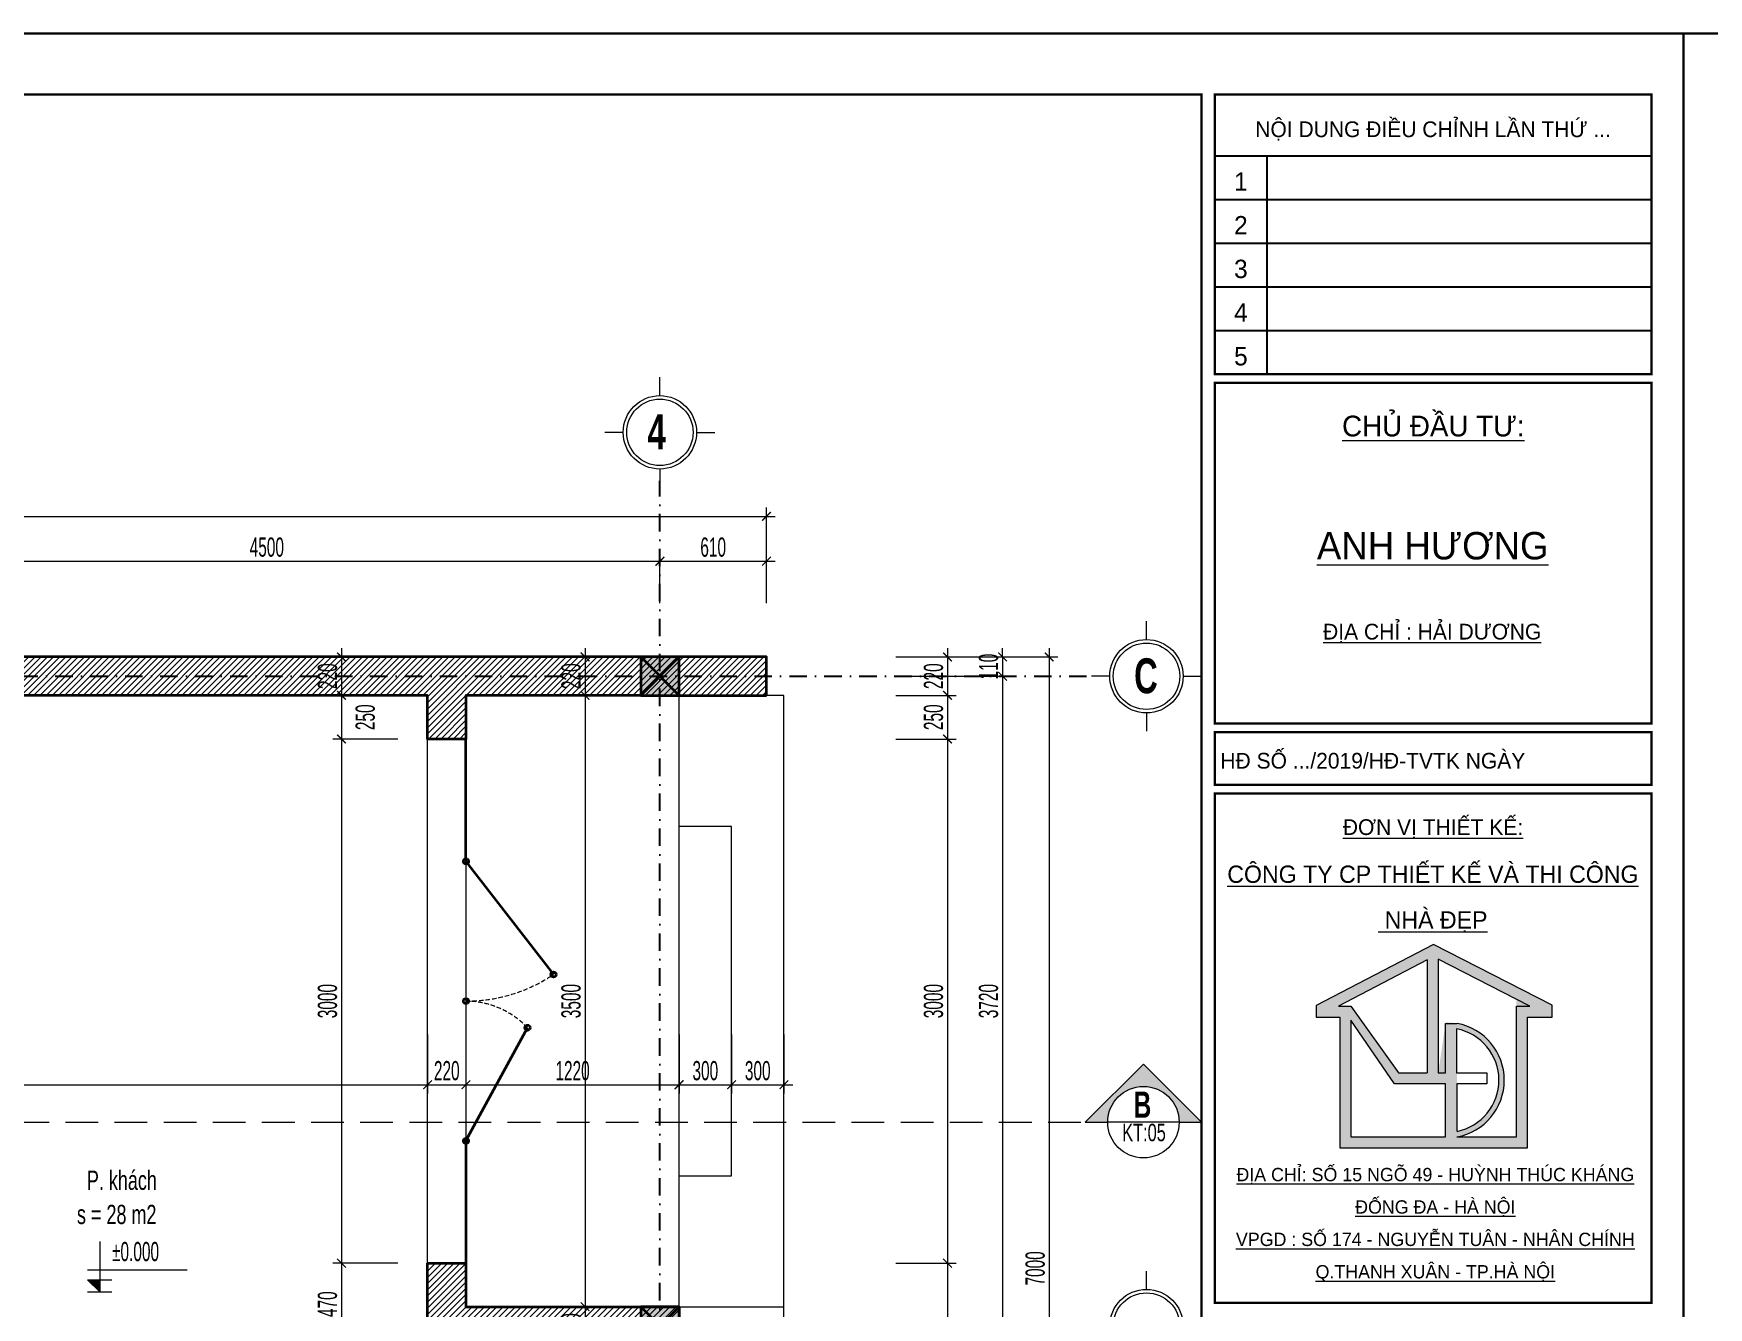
# Model space of a CAD drawing. Header units: inches. Extents: x 274208 to 641690, y -81912 to 129129.
# Drawn here: x 501676 to 511264, y 96774 to 104067 of the extents above; entities that cross this region are included whole.
import ezdxf
from ezdxf.enums import TextEntityAlignment as Align

# ---------------------------------------------------------------- set-up
doc = ezdxf.new("R2010")
doc.units = ezdxf.units.IN
doc.header["$MEASUREMENT"] = 0
doc.header["$PDMODE"] = 3
doc.linetypes.add('$1$HIDDEN', pattern=[0.375, 0.25, -0.125])
doc.linetypes.add('DASHDOT', pattern=[1, 0.5, -0.25, 0, -0.25])
for name, color, linetype, lineweight in [('01.Cut', 255, 'Continuous', 35), ('02.Thay', 145, 'Continuous', 20), ('03.Manh', 251, 'Continuous', 13), ('05.Text', 253, 'Continuous', 18), ('06.betong', 2, 'Continuous', 35), ('08.Dim', 156, 'Continuous', 15), ('09.Hatch', 250, 'Continuous', 5), ('11.Khung bo', 32, 'Continuous', 50), ('12.Khung', 36, 'Continuous', 25), ('DIM', 252, 'Continuous', 20), ('NN_KI HIEU', 22, 'Continuous', 18)]:
    doc.layers.add(name, color=color, linetype=linetype, lineweight=lineweight)
doc.layers.add('text', color=7, linetype='Continuous')
doc.layers.add('TRUC', color=250, linetype='DASHDOT')
doc.layers.add('Tpl_Bound', color=1, linetype='Continuous', plot=False)
doc.styles.add('AVANT', font='')
doc.styles.add('AVANTH', font='')
doc.styles.add('AVANTHB', font='')
doc.styles.add('TT5_Text Dim', font='hoatbif.shx', dxfattribs={"width": 0.6})
doc.styles.add('VnAvantH', font='')
doc.styles.get('AVANT').set_extended_font_data('.VnAvant')
doc.styles.get('AVANTH').set_extended_font_data('.VnAvantH')
doc.styles.get('AVANTHB').set_extended_font_data('.VnAvantH', bold=True)
doc.styles.get('VnAvantH').set_extended_font_data('.VnAvantH')
doc.dimstyles.new('TT5_Dim 1-50', dxfattribs={"dimscale": 50, "dimtxt": 2.2, "dimasz": 1, "dimexe": 1, "dimexo": 0.5, "dimgap": 0.5, "dimtad": 1, "dimdec": 0, "dimzin": 0, "dimdsep": 46, "dimtxsty": 'TT5_Text Dim', "dimblk": 'ARCHTICK', "dimcen": 0, "dimdle": 1, "dimclrd": 256, "dimclre": 256, "dimclrt": 1, "dimadec": 0, "dimazin": 0, "dimtfac": 0.015, "dimtdec": 0, "dimtix": 1, "dimtmove": 2, "dimatfit": 3, "dimldrblk": 'DOT', "dimfxl": 1, "dimtolj": 1, "dimtzin": 0, "dimlwd": -1, "dimlwe": -1, "dimarcsym": 1})

# ---------------------------------------------------------------- blocks, each defined once
blk = doc.blocks.new('\xad3yjrtuktyl')
at = {"layer": '06.betong'}
blk.add_hatch(color=0, dxfattribs=at).paths.add_polyline_path([(-110, -110), (110, -110), (110, 110), (-110, 110)])
at = {"layer": '06.betong', "color": 0}
for p, q in [((-110, 110), (110, -110)), ((-110, -110), (110, 110))]:
    blk.add_line(p, q, dxfattribs=at)
blk.add_lwpolyline([(-110, -110), (110, -110), (110, 110), (-110, 110)], close=True, dxfattribs=at)
blk = doc.blocks.new('100')
at = {"layer": '05.Text'}
h = blk.add_hatch(color=3, dxfattribs=at)
h.paths.add_polyline_path([(1897375, -927367), (1897375, -927501), (1897646, -927501), (1897646, -928998), (1898856, -928998), (1899794, -928998), (1899794, -927501), (1900078, -927501), (1900078, -927366), (1898717, -926668)])
h.paths.add_polyline_path([(1898772, -928138), (1898858, -927562, -0.921492), (1898987, -928872), (1899668, -928872), (1899668, -927297), (1898772, -926837)], flags=16)
h.paths.add_polyline_path([(1898646, -926846), (1898646, -928138), (1898318, -928138), (1897771, -927375), (1897631, -927375)], flags=16)
h.paths.add_polyline_path([(1898982, -927636, -0.822042), (1898987, -928808), (1898987, -928139), (1898982, -928139)], flags=16)
h.paths.add_polyline_path([(1897771, -927537), (1898273, -928265), (1898856, -928265), (1898856, -928872), (1897771, -928872)], flags=16)
for p, q in [((1898717, -926668), (1897375, -927367)), ((1900078, -927366), (1898717, -926668)), ((1898646, -926846), (1897631, -927375)), ((1898646, -926846), (1898646, -928138)), ((1899821, -927376), (1898772, -926837)), ((1898772, -926837), (1898772, -928138)), ((1897375, -927367), (1897375, -927501)), ((1897375, -927501), (1897646, -927501)), ((1897631, -927375), (1897771, -927375)), ((1897646, -927501), (1897646, -928998)), ((1897771, -927375), (1897771, -927375)), ((1897771, -927375), (1898318, -928138)), ((1899668, -928872), (1899668, -927376)), ((1899668, -927376), (1899821, -927376)), ((1899794, -928998), (1899794, -927501)), ((1899794, -927501), (1900078, -927501)), ((1900078, -927501), (1900078, -927366)), ((1897771, -927537), (1897771, -928872)), ((1898273, -928265), (1897771, -927537)), ((1898856, -928138), (1898856, -927573)), ((1898856, -928138), (1898856, -927573)), ((1898856, -927573), (1898987, -927573)), ((1898982, -927636), (1898982, -928139)), ((1898856, -928265), (1898273, -928265)), ((1898318, -928138), (1898646, -928138)), ((1898772, -928138), (1898856, -928138)), ((1898856, -928872), (1898856, -928265)), ((1898982, -928139), (1899330, -928139)), ((1899330, -928265), (1898987, -928265)), ((1898987, -928265), (1898987, -928808)), ((1899330, -928139), (1899330, -928265)), ((1897771, -928872), (1898856, -928872)), ((1898987, -928872), (1899668, -928872)), ((1897646, -928998), (1898856, -928998)), ((1898856, -928998), (1899794, -928998))]:
    blk.add_line(p, q, dxfattribs=at)
for radius, start, end in [(598, 281.4298, 79.1164), (660, 280.3316, 79.6684)]:
    blk.add_arc((1898869, -928223), radius, start, end, dxfattribs=at)
at = {"layer": '11.Khung bo', "const_width": 26.7}
for points in [[(1860913, -945240), (1860913, -916940), (1896063, -916940), (1896063, -945240)], [(1896213, -920140), (1896213, -916940), (1901213, -916940), (1901213, -920140)], [(1896213, -924140), (1901213, -924140), (1901213, -920240), (1896213, -920240)], [(1896213, -924840), (1901213, -924840), (1901213, -924240), (1896213, -924240)], [(1896213, -930771), (1901213, -930771), (1901213, -924940), (1896213, -924940)]]:
    blk.add_lwpolyline(points, close=True, dxfattribs=at)
at = {"layer": '12.Khung'}
for p, q in [((1896213, -917640), (1901213, -917640)), ((1896813, -920140), (1896813, -917640)), ((1896213, -918140), (1901213, -918140)), ((1896213, -918640), (1901213, -918640)), ((1896213, -919140), (1901213, -919140)), ((1896213, -919640), (1901213, -919640))]:
    blk.add_line(p, q, dxfattribs=at)
at = {"layer": '12.Khung', "color": 1}
blk.add_lwpolyline([(1901579, -945940), (1901579, -916240), (1859580, -916240), (1859580, -945940)], close=True, dxfattribs=at)
at = {"layer": '05.Text', "style": 'VnAvantH'}
for s, p in [('Néi dung ®iÒu chØnh lÇn thø ...', (1898713, -917329)), ('H§ sè .../2019/H§-TVTK ngµy ', (1898057, -924540))]:
    blk.add_text(s, height=180, dxfattribs=at).set_placement(p, align=Align.MIDDLE)
at = {"layer": '05.Text'}
for s, height, style, p in [('1', 210, 'AVANT', (1896513, -918040)), ('2', 210, 'AVANT', (1896513, -918540)), ('3', 210, 'AVANT', (1896513, -919040)), ('4', 210, 'AVANT', (1896513, -919540)), ('5', 210, 'AVANT', (1896513, -920040)), ('%%uChñ ®Çu t\xad:', 237.6, 'VnAvantH', (1898716, -920853)), ('%%Uanh H¦¥NG', 313.63, 'VnAvantH', (1898709, -922261)), ('%%U®Þa chØ : H¶I D¦¥NG', 180, 'VnAvantH', (1898703, -923178)), ('%%U®¬n vÞ thiÕt kÕ:', 180, 'VnAvantH', (1898713, -925416)), ('%%Uc«ng ty cp thiÕt kÕ vµ thi c«ng', 198, 'VnAvantH', (1898711, -925964)), ('%%U nhµ ®Ñp', 198, 'VnAvantH', (1898711, -926487)), ('%%U®Þa chØ: sè 15 ngâ 49 - huúnh thóc kh¸ng', 152.46, 'VnAvantH', (1898739, -929380)), ('%%U®èng ®a - hµ néi', 152.46, 'VnAvantH', (1898739, -929751)), ('%%Uvpgd : sè 174 - nguyÔn tu©n - nh©n chÝnh', 152.46, 'VnAvantH', (1898739, -930122)), ('%%Uq.thanh xu©n - tp.hµ néi', 152.46, 'VnAvantH', (1898739, -930493))]:
    blk.add_text(s, height=height, dxfattribs=dict(at, style=style)).set_placement(p, align=Align.CENTER)
blk = doc.blocks.new('_ARCHTICK')
at = {"color": 0, "linetype": 'ByBlock', "const_width": 0.15}
blk.add_lwpolyline([(-0.5, -0.5), (0.5, 0.5)], dxfattribs=at)
blk = doc.blocks.new('*D412')
at = {"layer": '08.Dim', "transparency": 16777216}
for p, q in [((500761.8, 100805.9), (500761.8, 101095.9)), ((505261.8, 100805.9), (505261.8, 101095.9)), ((500711.8, 101045.9), (505311.8, 101045.9))]:
    blk.add_line(p, q, dxfattribs=at)
at = {"layer": 'Defpoints', "color": 0, "transparency": 16777216}
for p in [(505261.8, 101045.9), (500761.8, 100780.9), (505261.8, 100780.9)]:
    blk.add_point(p, dxfattribs=at)
at = {"layer": '08.Dim', "transparency": 16777216, "xscale": 50, "yscale": 50, "zscale": 50, "rotation": 180}
blk.add_blockref('_ARCHTICK', (500761.8, 101045.9), dxfattribs=at)
at = {"layer": '08.Dim', "transparency": 16777216, "xscale": 50, "yscale": 50, "zscale": 50}
blk.add_blockref('_ARCHTICK', (505261.8, 101045.9), dxfattribs=at)
at = {"layer": '08.Dim', "color": 1, "transparency": 16777216, "insert": (503011.8, 101125.9), "char_height": 110, "attachment_point": 5, "style": 'TT5_Text Dim'}
blk.add_mtext('\\A1;4500', dxfattribs=at)
blk = doc.blocks.new('_DOT')
at = {"color": 1, "linetype": 'ByBlock'}
blk.add_line((-0.5, 0), (-1, 0), dxfattribs=at)
at = {"color": 1, "linetype": 'ByBlock', "const_width": 0.5}
blk.add_lwpolyline([(-0.25, 0, 1), (0.25, 0, 1)], format="xyb", close=True, dxfattribs=at)
blk = doc.blocks.new('*D413')
at = {"layer": '08.Dim', "transparency": 16777216}
for p, q in [((505261.8, 100805.9), (505261.8, 101095.9)), ((505871.8, 100805.9), (505871.8, 101095.9)), ((505211.8, 101045.9), (505921.8, 101045.9))]:
    blk.add_line(p, q, dxfattribs=at)
at = {"layer": 'Defpoints', "color": 0, "transparency": 16777216}
for p in [(505871.8, 101045.9), (505261.8, 100780.9), (505871.8, 100780.9)]:
    blk.add_point(p, dxfattribs=at)
at = {"layer": '08.Dim', "transparency": 16777216, "xscale": 50, "yscale": 50, "zscale": 50, "rotation": 180}
blk.add_blockref('_ARCHTICK', (505261.8, 101045.9), dxfattribs=at)
at = {"layer": '08.Dim', "transparency": 16777216, "xscale": 50, "yscale": 50, "zscale": 50}
blk.add_blockref('_ARCHTICK', (505871.8, 101045.9), dxfattribs=at)
at = {"layer": '08.Dim', "color": 1, "transparency": 16777216, "insert": (505566.8, 101125.9), "char_height": 110, "attachment_point": 5, "style": 'TT5_Text Dim'}
blk.add_mtext('\\A1;610', dxfattribs=at)
blk = doc.blocks.new('*D414')
at = {"layer": '08.Dim', "transparency": 16777216}
for p, q in [((493871.8, 100805.9), (493871.8, 101352.6)), ((505871.8, 100805.9), (505871.8, 101352.6)), ((493821.8, 101302.6), (505921.8, 101302.6))]:
    blk.add_line(p, q, dxfattribs=at)
at = {"layer": 'Defpoints', "color": 0, "transparency": 16777216}
for p in [(505871.8, 101302.6), (493871.8, 100780.9), (505871.8, 100780.9)]:
    blk.add_point(p, dxfattribs=at)
at = {"layer": '08.Dim', "transparency": 16777216, "xscale": 50, "yscale": 50, "zscale": 50, "rotation": 180}
blk.add_blockref('_ARCHTICK', (493871.8, 101302.6), dxfattribs=at)
at = {"layer": '08.Dim', "transparency": 16777216, "xscale": 50, "yscale": 50, "zscale": 50}
blk.add_blockref('_ARCHTICK', (505871.8, 101302.6), dxfattribs=at)
at = {"layer": '08.Dim', "color": 1, "transparency": 16777216, "insert": (499871.8, 101382.6), "char_height": 110, "attachment_point": 5, "style": 'TT5_Text Dim'}
blk.add_mtext('\\A1;12000', dxfattribs=at)
blk = doc.blocks.new('*D424')
at = {"layer": '08.Dim', "transparency": 16777216}
for p, q in [((506613.1, 100497.6), (506958.1, 100497.6)), ((506908.1, 100547.6), (506908.1, 100227.6)), ((506613.1, 100277.6), (506958.1, 100277.6))]:
    blk.add_line(p, q, dxfattribs=at)
at = {"layer": 'Defpoints', "color": 0, "transparency": 16777216}
for p in [(506588.1, 100497.6), (506588.1, 100277.6), (506908.1, 100277.6)]:
    blk.add_point(p, dxfattribs=at)
at = {"layer": '08.Dim', "transparency": 16777216, "xscale": 50, "yscale": 50, "zscale": 50}
for p, rotation in [((506908.1, 100497.6), 90), ((506908.1, 100277.6), 270)]:
    blk.add_blockref('_ARCHTICK', p, dxfattribs=dict(at, rotation=rotation))
at = {"layer": '08.Dim', "color": 1, "transparency": 16777216, "insert": (506828.1, 100387.6), "char_height": 110, "attachment_point": 5, "rotation": 90, "style": 'TT5_Text Dim'}
blk.add_mtext('\\A1;220', dxfattribs=at)
blk = doc.blocks.new('*D425')
at = {"layer": '08.Dim', "transparency": 16777216}
for p, q in [((506908.1, 100327.6), (506908.1, 99977.6)), ((506613.1, 100277.6), (506958.1, 100277.6)), ((506613.1, 100027.6), (506958.1, 100027.6))]:
    blk.add_line(p, q, dxfattribs=at)
at = {"layer": 'Defpoints', "color": 0, "transparency": 16777216}
for p in [(506588.1, 100277.6), (506588.1, 100027.6), (506908.1, 100027.6)]:
    blk.add_point(p, dxfattribs=at)
at = {"layer": '08.Dim', "transparency": 16777216, "xscale": 50, "yscale": 50, "zscale": 50}
for p, rotation in [((506908.1, 100277.6), 90), ((506908.1, 100027.6), 270)]:
    blk.add_blockref('_ARCHTICK', p, dxfattribs=dict(at, rotation=rotation))
at = {"layer": '08.Dim', "color": 1, "transparency": 16777216, "insert": (506828.1, 100152.6), "char_height": 110, "attachment_point": 5, "rotation": 90, "style": 'TT5_Text Dim'}
blk.add_mtext('\\A1;250', dxfattribs=at)
blk = doc.blocks.new('*D426')
at = {"layer": '08.Dim', "transparency": 16777216}
for p, q in [((506613.1, 100027.6), (506958.1, 100027.6)), ((506908.1, 100077.6), (506908.1, 96977.6)), ((506613.1, 97027.6), (506958.1, 97027.6))]:
    blk.add_line(p, q, dxfattribs=at)
at = {"layer": 'Defpoints', "color": 0, "transparency": 16777216}
for p in [(506588.1, 100027.6), (506588.1, 97027.6), (506908.1, 97027.6)]:
    blk.add_point(p, dxfattribs=at)
at = {"layer": '08.Dim', "transparency": 16777216, "xscale": 50, "yscale": 50, "zscale": 50}
for p, rotation in [((506908.1, 100027.6), 90), ((506908.1, 97027.6), 270)]:
    blk.add_blockref('_ARCHTICK', p, dxfattribs=dict(at, rotation=rotation))
at = {"layer": '08.Dim', "color": 1, "transparency": 16777216, "insert": (506828.1, 98527.6), "char_height": 110, "attachment_point": 5, "rotation": 90, "style": 'TT5_Text Dim'}
blk.add_mtext('\\A1;3000', dxfattribs=at)
blk = doc.blocks.new('*D427')
at = {"layer": '08.Dim', "transparency": 16777216}
for p, q in [((506908.1, 97077.6), (506908.1, 95997.6)), ((506613.1, 97027.6), (506958.1, 97027.6)), ((506613.1, 96047.6), (506958.1, 96047.6))]:
    blk.add_line(p, q, dxfattribs=at)
at = {"layer": 'Defpoints', "color": 0, "transparency": 16777216}
for p in [(506588.1, 97027.6), (506588.1, 96047.6), (506908.1, 96047.6)]:
    blk.add_point(p, dxfattribs=at)
at = {"layer": '08.Dim', "transparency": 16777216, "xscale": 50, "yscale": 50, "zscale": 50}
for p, rotation in [((506908.1, 97027.6), 90), ((506908.1, 96047.6), 270)]:
    blk.add_blockref('_ARCHTICK', p, dxfattribs=dict(at, rotation=rotation))
at = {"layer": '08.Dim', "color": 1, "transparency": 16777216, "insert": (506828.1, 96537.6), "char_height": 110, "attachment_point": 5, "rotation": 90, "style": 'TT5_Text Dim'}
blk.add_mtext('\\A1;980', dxfattribs=at)
blk = doc.blocks.new('*D431')
at = {"layer": '08.Dim', "transparency": 16777216}
for p, q in [((506613.1, 100497.6), (507273.3, 100497.6)), ((507223.3, 100497.6), (507223.3, 100547.6)), ((507223.3, 100497.6), (507223.3, 100387.6)), ((506613.1, 100387.6), (507273.3, 100387.6)), ((507223.3, 100387.6), (507223.3, 100337.6))]:
    blk.add_line(p, q, dxfattribs=at)
at = {"layer": 'Defpoints', "color": 0, "transparency": 16777216}
for p in [(506588.1, 100497.6), (506588.1, 100387.6), (507223.3, 100387.6)]:
    blk.add_point(p, dxfattribs=at)
at = {"layer": '08.Dim', "transparency": 16777216, "xscale": 50, "yscale": 50, "zscale": 50}
for p, rotation in [((507223.3, 100497.6), 270), ((507223.3, 100387.6), 90)]:
    blk.add_blockref('_ARCHTICK', p, dxfattribs=dict(at, rotation=rotation))
at = {"layer": '08.Dim', "color": 1, "transparency": 16777216, "insert": (507143.3, 100442.6), "char_height": 110, "attachment_point": 5, "rotation": 90, "style": 'TT5_Text Dim'}
blk.add_mtext('\\A1;110', dxfattribs=at)
blk = doc.blocks.new('*D432')
at = {"layer": '08.Dim', "transparency": 16777216}
for p, q in [((506613.1, 100387.6), (507273.3, 100387.6)), ((507223.3, 100437.6), (507223.3, 96617.6)), ((506613.1, 96667.6), (507273.3, 96667.6))]:
    blk.add_line(p, q, dxfattribs=at)
at = {"layer": 'Defpoints', "color": 0, "transparency": 16777216}
for p in [(506588.1, 100387.6), (506588.1, 96667.6), (507223.3, 96667.6)]:
    blk.add_point(p, dxfattribs=at)
at = {"layer": '08.Dim', "transparency": 16777216, "xscale": 50, "yscale": 50, "zscale": 50}
for p, rotation in [((507223.3, 100387.6), 90), ((507223.3, 96667.6), 270)]:
    blk.add_blockref('_ARCHTICK', p, dxfattribs=dict(at, rotation=rotation))
at = {"layer": '08.Dim', "color": 1, "transparency": 16777216, "insert": (507143.3, 98527.6), "char_height": 110, "attachment_point": 5, "rotation": 90, "style": 'TT5_Text Dim'}
blk.add_mtext('\\A1;3720', dxfattribs=at)
blk = doc.blocks.new('*D435')
at = {"layer": '08.Dim', "transparency": 16777216}
for p, q in [((506613.1, 100497.6), (507540.2, 100497.6)), ((507490.2, 100547.6), (507490.2, 93447.6)), ((506613.1, 93497.6), (507540.2, 93497.6))]:
    blk.add_line(p, q, dxfattribs=at)
at = {"layer": 'Defpoints', "color": 0, "transparency": 16777216}
for p in [(506588.1, 100497.6), (506588.1, 93497.6), (507490.2, 93497.6)]:
    blk.add_point(p, dxfattribs=at)
at = {"layer": '08.Dim', "transparency": 16777216, "xscale": 50, "yscale": 50, "zscale": 50}
for p, rotation in [((507490.2, 100497.6), 90), ((507490.2, 93497.6), 270)]:
    blk.add_blockref('_ARCHTICK', p, dxfattribs=dict(at, rotation=rotation))
at = {"layer": '08.Dim', "color": 1, "transparency": 16777216, "insert": (507410.2, 96997.6), "char_height": 110, "attachment_point": 5, "rotation": 90, "style": 'TT5_Text Dim'}
blk.add_mtext('\\A1;7000', dxfattribs=at)
blk = doc.blocks.new('DANHTRUC')
for p, q in [((980383, -947347), (980383, -947137)), ((979963, -947767), (979753, -947767)), ((980803, -947767), (981013, -947767)), ((980383, -948187), (980383, -948397))]:
    blk.add_line(p, q)
for radius in [420, 380]:
    blk.add_circle((980383, -947767), radius)
blk = doc.blocks.new('A$C4E7C6F34')
at = {"layer": 'DIM'}
blk.add_hatch(color=256, dxfattribs=at).paths.add_polyline_path([(-38, 0), (-38, 138), (-178, 138)])
for p, q in [((-38, 576), (-38, 0)), ((964, 248), (-178, 248)), ((-178, 138), (101, 138)), ((-178, 138), (-38, 0)), ((-178, 0), (101, 0))]:
    blk.add_line(p, q, dxfattribs=at)
at = {"layer": 'text', "style": 'TT5_Text Dim', "flags": 8}
blk.add_attdef('%%P0.000', text='', height=220, dxfattribs=at).set_placement((102, 461), align=Align.MIDDLE_LEFT)
blk = doc.blocks.new('*D498')
at = {"layer": '08.Dim', "transparency": 16777216}
for p, q in [((505035.8, 100497.6), (504783.6, 100497.6)), ((504833.6, 100547.6), (504833.6, 100227.6)), ((505035.8, 100277.6), (504783.6, 100277.6))]:
    blk.add_line(p, q, dxfattribs=at)
at = {"layer": 'Defpoints', "color": 0, "transparency": 16777216}
for p in [(505060.8, 100497.6), (504833.6, 100277.6), (505060.8, 100277.6)]:
    blk.add_point(p, dxfattribs=at)
at = {"layer": '08.Dim', "transparency": 16777216, "xscale": 50, "yscale": 50, "zscale": 50}
for p, rotation in [((504833.6, 100497.6), 90), ((504833.6, 100277.6), 270)]:
    blk.add_blockref('_ARCHTICK', p, dxfattribs=dict(at, rotation=rotation))
at = {"layer": '08.Dim', "color": 1, "transparency": 16777216, "insert": (504753.6, 100387.6), "char_height": 110, "attachment_point": 5, "rotation": 90, "style": 'TT5_Text Dim'}
blk.add_mtext('\\A1;220', dxfattribs=at)
blk = doc.blocks.new('*D499')
at = {"layer": '08.Dim', "transparency": 16777216}
for p, q in [((504833.6, 100327.6), (504833.6, 96727.6)), ((505035.8, 100277.6), (504783.6, 100277.6)), ((505035.8, 96777.6), (504783.6, 96777.6))]:
    blk.add_line(p, q, dxfattribs=at)
at = {"layer": 'Defpoints', "color": 0, "transparency": 16777216}
for p in [(505060.8, 100277.6), (504833.6, 96777.6), (505060.8, 96777.6)]:
    blk.add_point(p, dxfattribs=at)
at = {"layer": '08.Dim', "transparency": 16777216, "xscale": 50, "yscale": 50, "zscale": 50}
for p, rotation in [((504833.6, 100277.6), 90), ((504833.6, 96777.6), 270)]:
    blk.add_blockref('_ARCHTICK', p, dxfattribs=dict(at, rotation=rotation))
at = {"layer": '08.Dim', "color": 1, "transparency": 16777216, "insert": (504753.6, 98527.6), "char_height": 110, "attachment_point": 5, "rotation": 90, "style": 'TT5_Text Dim'}
blk.add_mtext('\\A1;3500', dxfattribs=at)
blk = doc.blocks.new('*D500')
at = {"layer": '08.Dim', "transparency": 16777216}
for p, q in [((505035.8, 96777.6), (504783.6, 96777.6)), ((504833.6, 96827.6), (504833.6, 96507.6)), ((505035.8, 96557.6), (504783.6, 96557.6))]:
    blk.add_line(p, q, dxfattribs=at)
at = {"layer": 'Defpoints', "color": 0, "transparency": 16777216}
for p in [(505060.8, 96777.6), (504833.6, 96557.6), (505060.8, 96557.6)]:
    blk.add_point(p, dxfattribs=at)
at = {"layer": '08.Dim', "transparency": 16777216, "xscale": 50, "yscale": 50, "zscale": 50}
for p, rotation in [((504833.6, 96777.6), 90), ((504833.6, 96557.6), 270)]:
    blk.add_blockref('_ARCHTICK', p, dxfattribs=dict(at, rotation=rotation))
at = {"layer": '08.Dim', "color": 1, "transparency": 16777216, "insert": (504753.6, 96667.6), "char_height": 110, "attachment_point": 5, "rotation": 90, "style": 'TT5_Text Dim'}
blk.add_mtext('\\A1;220', dxfattribs=at)
blk = doc.blocks.new('*D505')
at = {"layer": '08.Dim', "transparency": 16777216}
for p, q in [((503761.6, 100497.6), (503389.2, 100497.6)), ((503439.2, 100547.6), (503439.2, 100227.6)), ((503761.6, 100277.6), (503389.2, 100277.6))]:
    blk.add_line(p, q, dxfattribs=at)
at = {"layer": 'Defpoints', "color": 0, "transparency": 16777216}
for p in [(503786.6, 100497.6), (503439.2, 100277.6), (503786.6, 100277.6)]:
    blk.add_point(p, dxfattribs=at)
at = {"layer": '08.Dim', "transparency": 16777216, "xscale": 50, "yscale": 50, "zscale": 50}
for p, rotation in [((503439.2, 100497.6), 90), ((503439.2, 100277.6), 270)]:
    blk.add_blockref('_ARCHTICK', p, dxfattribs=dict(at, rotation=rotation))
at = {"layer": '08.Dim', "color": 1, "transparency": 16777216, "insert": (503359.2, 100387.6), "char_height": 110, "attachment_point": 5, "rotation": 90, "style": 'TT5_Text Dim'}
blk.add_mtext('\\A1;220', dxfattribs=at)
blk = doc.blocks.new('*D506')
at = {"layer": '08.Dim', "transparency": 16777216}
for p, q in [((503439.2, 100327.6), (503439.2, 99977.6)), ((503761.6, 100277.6), (503389.2, 100277.6)), ((503761.6, 100027.6), (503389.2, 100027.6))]:
    blk.add_line(p, q, dxfattribs=at)
at = {"layer": 'Defpoints', "color": 0, "transparency": 16777216}
for p in [(503786.6, 100277.6), (503439.2, 100027.6), (503786.6, 100027.6)]:
    blk.add_point(p, dxfattribs=at)
at = {"layer": '08.Dim', "transparency": 16777216, "xscale": 50, "yscale": 50, "zscale": 50}
for p, rotation in [((503439.2, 100277.6), 90), ((503439.2, 100027.6), 270)]:
    blk.add_blockref('_ARCHTICK', p, dxfattribs=dict(at, rotation=rotation))
at = {"layer": '08.Dim', "color": 1, "transparency": 16777216, "insert": (503575.4, 100152.6), "char_height": 110, "attachment_point": 5, "rotation": 90, "style": 'TT5_Text Dim'}
blk.add_mtext('\\A1;250', dxfattribs=at)
blk = doc.blocks.new('*D507')
at = {"layer": '08.Dim', "transparency": 16777216}
for p, q in [((503761.6, 100027.6), (503389.2, 100027.6)), ((503439.2, 100077.6), (503439.2, 96977.6)), ((503761.6, 97027.6), (503389.2, 97027.6))]:
    blk.add_line(p, q, dxfattribs=at)
at = {"layer": 'Defpoints', "color": 0, "transparency": 16777216}
for p in [(503786.6, 100027.6), (503439.2, 97027.6), (503786.6, 97027.6)]:
    blk.add_point(p, dxfattribs=at)
at = {"layer": '08.Dim', "transparency": 16777216, "xscale": 50, "yscale": 50, "zscale": 50}
for p, rotation in [((503439.2, 100027.6), 90), ((503439.2, 97027.6), 270)]:
    blk.add_blockref('_ARCHTICK', p, dxfattribs=dict(at, rotation=rotation))
at = {"layer": '08.Dim', "color": 1, "transparency": 16777216, "insert": (503359.2, 98527.6), "char_height": 110, "attachment_point": 5, "rotation": 90, "style": 'TT5_Text Dim'}
blk.add_mtext('\\A1;3000', dxfattribs=at)
blk = doc.blocks.new('*D508')
at = {"layer": '08.Dim', "transparency": 16777216}
for p, q in [((503439.2, 97077.6), (503439.2, 96507.6)), ((503761.6, 97027.6), (503389.2, 97027.6)), ((503761.6, 96557.6), (503389.2, 96557.6))]:
    blk.add_line(p, q, dxfattribs=at)
at = {"layer": 'Defpoints', "color": 0, "transparency": 16777216}
for p in [(503786.6, 97027.6), (503439.2, 96557.6), (503786.6, 96557.6)]:
    blk.add_point(p, dxfattribs=at)
at = {"layer": '08.Dim', "transparency": 16777216, "xscale": 50, "yscale": 50, "zscale": 50}
for p, rotation in [((503439.2, 97027.6), 90), ((503439.2, 96557.6), 270)]:
    blk.add_blockref('_ARCHTICK', p, dxfattribs=dict(at, rotation=rotation))
at = {"layer": '08.Dim', "color": 1, "transparency": 16777216, "insert": (503359.2, 96792.6), "char_height": 110, "attachment_point": 5, "rotation": 90, "style": 'TT5_Text Dim'}
blk.add_mtext('\\A1;470', dxfattribs=at)
blk = doc.blocks.new('*D519')
at = {"layer": '08.Dim', "transparency": 16777216}
for p, q in [((494091.8, 98335.8), (494091.8, 97998.8)), ((503931.8, 98335.8), (503931.8, 97998.8)), ((494041.8, 98048.8), (503981.8, 98048.8))]:
    blk.add_line(p, q, dxfattribs=at)
at = {"layer": 'Defpoints', "color": 0, "transparency": 16777216}
for p in [(494091.8, 98360.8), (503931.8, 98360.8), (503931.8, 98048.8)]:
    blk.add_point(p, dxfattribs=at)
at = {"layer": '08.Dim', "transparency": 16777216, "xscale": 50, "yscale": 50, "zscale": 50, "rotation": 180}
blk.add_blockref('_ARCHTICK', (494091.8, 98048.8), dxfattribs=at)
at = {"layer": '08.Dim', "transparency": 16777216, "xscale": 50, "yscale": 50, "zscale": 50}
blk.add_blockref('_ARCHTICK', (503931.8, 98048.8), dxfattribs=at)
at = {"layer": '08.Dim', "color": 1, "transparency": 16777216, "insert": (499011.8, 98128.8), "char_height": 110, "attachment_point": 5, "style": 'TT5_Text Dim'}
blk.add_mtext('\\A1;9840', dxfattribs=at)
blk = doc.blocks.new('*D520')
at = {"layer": '08.Dim', "transparency": 16777216}
for p, q in [((503931.8, 98335.8), (503931.8, 97998.8)), ((504151.8, 98335.8), (504151.8, 97998.8)), ((503881.8, 98048.8), (504201.8, 98048.8))]:
    blk.add_line(p, q, dxfattribs=at)
at = {"layer": 'Defpoints', "color": 0, "transparency": 16777216}
for p in [(503931.8, 98360.8), (504151.8, 98360.8), (504151.8, 98048.8)]:
    blk.add_point(p, dxfattribs=at)
at = {"layer": '08.Dim', "transparency": 16777216, "xscale": 50, "yscale": 50, "zscale": 50, "rotation": 180}
blk.add_blockref('_ARCHTICK', (503931.8, 98048.8), dxfattribs=at)
at = {"layer": '08.Dim', "transparency": 16777216, "xscale": 50, "yscale": 50, "zscale": 50}
blk.add_blockref('_ARCHTICK', (504151.8, 98048.8), dxfattribs=at)
at = {"layer": '08.Dim', "color": 1, "transparency": 16777216, "insert": (504041.8, 98128.8), "char_height": 110, "attachment_point": 5, "style": 'TT5_Text Dim'}
blk.add_mtext('\\A1;220', dxfattribs=at)
blk = doc.blocks.new('*D521')
at = {"layer": '08.Dim', "transparency": 16777216}
for p, q in [((504151.8, 98335.8), (504151.8, 97998.8)), ((505371.8, 98335.8), (505371.8, 97998.8)), ((504101.8, 98048.8), (505421.8, 98048.8))]:
    blk.add_line(p, q, dxfattribs=at)
at = {"layer": 'Defpoints', "color": 0, "transparency": 16777216}
for p in [(504151.8, 98360.8), (505371.8, 98360.8), (505371.8, 98048.8)]:
    blk.add_point(p, dxfattribs=at)
at = {"layer": '08.Dim', "transparency": 16777216, "xscale": 50, "yscale": 50, "zscale": 50, "rotation": 180}
blk.add_blockref('_ARCHTICK', (504151.8, 98048.8), dxfattribs=at)
at = {"layer": '08.Dim', "transparency": 16777216, "xscale": 50, "yscale": 50, "zscale": 50}
blk.add_blockref('_ARCHTICK', (505371.8, 98048.8), dxfattribs=at)
at = {"layer": '08.Dim', "color": 1, "transparency": 16777216, "insert": (504761.8, 98128.8), "char_height": 110, "attachment_point": 5, "style": 'TT5_Text Dim'}
blk.add_mtext('\\A1;1220', dxfattribs=at)
blk = doc.blocks.new('*D522')
at = {"layer": '08.Dim', "transparency": 16777216}
for p, q in [((505371.8, 98335.8), (505371.8, 97998.8)), ((505671.8, 98335.8), (505671.8, 97998.8)), ((505321.8, 98048.8), (505721.8, 98048.8))]:
    blk.add_line(p, q, dxfattribs=at)
at = {"layer": 'Defpoints', "color": 0, "transparency": 16777216}
for p in [(505371.8, 98360.8), (505671.8, 98360.8), (505671.8, 98048.8)]:
    blk.add_point(p, dxfattribs=at)
at = {"layer": '08.Dim', "transparency": 16777216, "xscale": 50, "yscale": 50, "zscale": 50, "rotation": 180}
blk.add_blockref('_ARCHTICK', (505371.8, 98048.8), dxfattribs=at)
at = {"layer": '08.Dim', "transparency": 16777216, "xscale": 50, "yscale": 50, "zscale": 50}
blk.add_blockref('_ARCHTICK', (505671.8, 98048.8), dxfattribs=at)
at = {"layer": '08.Dim', "color": 1, "transparency": 16777216, "insert": (505521.8, 98128.8), "char_height": 110, "attachment_point": 5, "style": 'TT5_Text Dim'}
blk.add_mtext('\\A1;300', dxfattribs=at)
blk = doc.blocks.new('*D523')
at = {"layer": '08.Dim', "transparency": 16777216}
for p, q in [((505671.8, 98335.8), (505671.8, 97998.8)), ((505971.8, 98335.8), (505971.8, 97998.8)), ((505621.8, 98048.8), (506021.8, 98048.8))]:
    blk.add_line(p, q, dxfattribs=at)
at = {"layer": 'Defpoints', "color": 0, "transparency": 16777216}
for p in [(505671.8, 98360.8), (505971.8, 98360.8), (505971.8, 98048.8)]:
    blk.add_point(p, dxfattribs=at)
at = {"layer": '08.Dim', "transparency": 16777216, "xscale": 50, "yscale": 50, "zscale": 50, "rotation": 180}
blk.add_blockref('_ARCHTICK', (505671.8, 98048.8), dxfattribs=at)
at = {"layer": '08.Dim', "transparency": 16777216, "xscale": 50, "yscale": 50, "zscale": 50}
blk.add_blockref('_ARCHTICK', (505971.8, 98048.8), dxfattribs=at)
at = {"layer": '08.Dim', "color": 1, "transparency": 16777216, "insert": (505821.8, 98128.8), "char_height": 110, "attachment_point": 5, "style": 'TT5_Text Dim'}
blk.add_mtext('\\A1;300', dxfattribs=at)

msp = doc.modelspace()

# ---------------------------------------------------------------- hatches: boundary and pattern name
at = {"layer": '09.Hatch'}
h = msp.add_hatch(dxfattribs=at)
h.set_pattern_fill('ANSI31', color=256, scale=200)
h.set_pattern_definition([(45, (493871.775, 93497.585), (-17.67767, 17.67767), [])])
h.paths.add_polyline_path([(493871.8, 100497.6), (493871.8, 99677.6), (494091.8, 99677.6), (494091.8, 100277.6), (497631.8, 100277.6), (503931.8, 100277.6), (503931.8, 100027.6), (504151.8, 100027.6), (504151.8, 100277.6), (505151.8, 100277.6), (505871.8, 100277.6), (505871.8, 100497.6), (497631.8, 100497.6)])
h.paths.add_polyline_path([(494091.8, 96667.6), (497741.8, 96667.6), (497741.8, 96447.6), (497851.8, 96447.6), (497851.8, 96777.6), (494091.8, 96777.6), (494091.8, 96887.6), (493871.8, 96887.6), (493871.8, 93497.6), (495691.8, 93497.6), (495691.8, 93717.6), (494091.8, 93717.6)])
h.paths.add_polyline_path([(497741.8, 93717.6), (496991.8, 93717.6), (496991.8, 93497.6), (498851.8, 93497.6), (498851.8, 93717.6), (497851.8, 93717.6), (497851.8, 95017.6), (499851.8, 95017.6), (499851.8, 95127.6), (497851.8, 95127.6), (497851.8, 95517.6), (497741.8, 95517.6)])
h.paths.add_polyline_path([(501411.8, 93497.6), (501411.8, 93717.6), (500871.8, 93717.6), (500871.8, 96557.6), (500761.8, 96557.6), (500761.8, 95127.6), (500651.8, 95127.6), (500651.8, 95017.6), (500761.8, 95017.6), (500761.8, 93717.6), (499451.8, 93717.6), (499451.8, 93497.6)])
h.paths.add_polyline_path([(505371.8, 93497.6), (506171.8, 93497.6), (506171.8, 93717.6), (505371.8, 93717.6), (505371.8, 94447.6), (505151.8, 94447.6), (505151.8, 93717.6), (504611.8, 93717.6), (504611.8, 93497.6)])
h.paths.add_polyline_path([(505151.8, 96557.6), (505151.8, 96047.6), (505371.8, 96047.6), (505371.8, 96777.6), (504151.8, 96777.6), (504151.8, 97027.6), (503931.8, 97027.6), (503931.8, 96557.6)])
msp.add_hatch(color=256, dxfattribs=at).paths.add_polyline_path([(508234.1, 97834.6), (508362.3, 97834.6), (508029.6, 98167.3), (507696.9, 97834.6), (507825, 97834.6, -0.414214), (508029.6, 98039.2, -0.414214)])

# ---------------------------------------------------------------- linework, layer by layer
at = {"layer": '01.Cut'}
msp.add_line((505151.8, 100277.6), (505871.8, 100277.6), dxfattribs=at)
at = {"layer": '01.Cut', "color": 3}
for p, q in [((504151.8, 99327.6), (504151.8, 100027.6)), ((504151.8, 99327.6), (504652.8, 98680)), ((504151.8, 97727.6), (504504.1, 98375.2)), ((504151.8, 97727.6), (504151.8, 97027.6))]:
    msp.add_line(p, q, dxfattribs=at)
at = {"layer": '01.Cut'}
for points in [[(505871.8, 100277.6), (505871.8, 100497.6), (497631.8, 100497.6)], [(505151.8, 100277.6), (505151.8, 100277.6), (504151.8, 100277.6), (504151.8, 100027.6), (503931.8, 100027.6), (503931.8, 100277.6), (497631.8, 100277.6)]]:
    msp.add_lwpolyline(points, dxfattribs=at)
msp.add_lwpolyline([(503931.8, 97027.6), (504151.8, 97027.6), (504151.8, 96777.6), (505371.8, 96777.6), (505371.8, 96047.6), (505151.8, 96047.6), (505151.8, 96557.6), (503931.8, 96557.6)], close=True, dxfattribs=at)
for centre in [(504151.8, 99327.6), (504652.8, 98680), (504151.8, 98527.6), (504504.1, 98375.2), (504151.8, 97727.6)]:
    msp.add_circle(centre, 15.1, dxfattribs=at)
at = {"layer": '02.Thay'}
for p, q in [((508029.6, 98167.3), (507696.9, 97834.6)), ((508029.6, 98167.3), (508362.3, 97834.6)), ((507696.9, 97834.6), (507825, 97834.6)), ((508234.1, 97834.6), (507825, 97834.6)), ((508234.1, 97834.6), (508362.3, 97834.6))]:
    msp.add_line(p, q, dxfattribs=at)
msp.add_circle((508029.6, 97834.6), 204.5, dxfattribs=at)
at = {"layer": '03.Manh'}
for points in [[(505371.8, 96777.6), (505371.8, 100277.6)], [(505371.8, 96777.6), (505971.8, 96777.6), (505971.8, 100277.6), (505871.8, 100277.6)], [(505371.8, 97527.6), (505671.8, 97527.6), (505671.8, 99527.6), (505371.8, 99527.6)], [(505971.8, 93717.6), (505971.8, 96777.6)]]:
    msp.add_lwpolyline(points, dxfattribs=at)
at = {"layer": '03.Manh', "ltscale": 200}
msp.add_lwpolyline([(503931.8, 100027.6), (504151.8, 100027.6), (504151.8, 97027.6), (503931.8, 97027.6)], close=True, dxfattribs=at)
at = {"layer": '03.Manh', "linetype": '$1$HIDDEN', "ltscale": 100}
for centre, radius, start, end in [((504151.8, 99427.6), 900, 270, 303.83058), ((504147.9, 98035.2), 492.4, 43.67008, 89.54717)]:
    msp.add_arc(centre, radius, start, end, dxfattribs=at)
at = {"layer": 'NN_KI HIEU', "linetype": '$1$HIDDEN', "ltscale": 750}
msp.add_lwpolyline([(491452.7, 97834.6), (507731.7, 97834.6)], dxfattribs=at)
at = {"layer": 'Tpl_Bound', "color": 1}
for points in [[(490120.8, 89216.7), (490120.8, 104066.6), (511120.6, 104066.6), (511120.6, 89216.7)], [(511120.6, 89216.7), (511120.6, 104066.6), (532120.4, 104066.6), (532120.4, 89216.7)]]:
    msp.add_lwpolyline(points, close=True, dxfattribs=at)
at = {"layer": 'TRUC', "ltscale": 200}
for p, q in [((505261.8, 92012.1), (505261.8, 101505)), ((491395.6, 100387.6), (507761.4, 100387.6))]:
    msp.add_line(p, q, dxfattribs=at)

# ---------------------------------------------------------------- block references
at = {"layer": '01.Cut'}
for p in [(505261.8, 100387.6), (505261.8, 96667.6)]:
    msp.add_blockref('\xad3yjrtuktyl', p, dxfattribs=at)
at = {"layer": '05.Text', "xscale": 0.5, "yscale": 0.5, "zscale": 0.5}
for name, p in [('100', (-439669.1, 562186.6)), ('100', (-418669.3, 562186.6)), ('DANHTRUC', (15070.1, 575667)), ('DANHTRUC', (17855.6, 574270.9)), ('DANHTRUC', (17855.6, 570550.9))]:
    msp.add_blockref(name, p, dxfattribs=at)
at = {"layer": '08.Dim'}
ref = msp.add_blockref('A$C4E7C6F34', (502074.5, 96863.3), dxfattribs=dict(at, xscale=0.5, yscale=0.5, zscale=0.5))
ref.add_attrib('%%P0.000', '%%p0.000', dxfattribs={"layer": 'text', "height": 110, "style": 'TT5_Text Dim', "width": 0.6, "flags": 8}).set_placement((502125.7, 97094), align=Align.MIDDLE_LEFT)

# ---------------------------------------------------------------- texts
at = {"layer": '05.Text', "width": 0.7}
for s, height, style, p in [('4', 200, 'AVANTHB', (505191, 101686)), ('c', 200, 'AVANTHB', (507976.4, 100289.9)), ('P. kh¸ch', 110, 'TT5_Text Dim', (501981.8, 97447.2)), ('s = 28 m2', 110, 'TT5_Text Dim', (501925, 97251.5))]:
    msp.add_text(s, height=height, dxfattribs=dict(at, style=style)).set_placement(p)
for s, height, style, p in [('b', 150, 'AVANTHB', (508023.9, 97934.9)), ('KT:05', 100, 'AVANTH', (508033, 97775.6))]:
    msp.add_text(s, height=height, dxfattribs=dict(at, style=style)).set_placement(p, align=Align.MIDDLE_CENTER)

# ---------------------------------------------------------------- dimensions: what is measured, and where the dimension line sits
at = {"layer": '08.Dim'}
for base, p1, p2, picture, middle in [((505871.8, 101302.6), (493871.8, 100780.9), (505871.8, 100780.9), '*D414', (499871.8, 101382.6)), ((505261.8, 101045.9), (500761.8, 100780.9), (505261.8, 100780.9), '*D412', (503011.8, 101125.9)), ((505871.8, 101045.9), (505261.8, 100780.9), (505871.8, 100780.9), '*D413', (505566.8, 101125.9)), ((503931.8, 98048.8), (494091.8, 98360.8), (503931.8, 98360.8), '*D519', (499011.8, 98128.8)), ((504151.8, 98048.8), (503931.8, 98360.8), (504151.8, 98360.8), '*D520', (504041.8, 98128.8)), ((505371.8, 98048.8), (504151.8, 98360.8), (505371.8, 98360.8), '*D521', (504761.8, 98128.8)), ((505671.8, 98048.8), (505371.8, 98360.8), (505671.8, 98360.8), '*D522', (505521.8, 98128.8)), ((505971.8, 98048.8), (505671.8, 98360.8), (505971.8, 98360.8), '*D523', (505821.8, 98128.8))]:
    dim = msp.add_linear_dim(base=base, p1=p1, p2=p2, dimstyle='TT5_Dim 1-50', dxfattribs=at)
    dim.commit()
    dim.dimension.update_dxf_attribs({"geometry": picture, "text_midpoint": middle})
for base, p1, p2, picture, middle in [((503439.2, 100277.6), (503786.6, 100497.6), (503786.6, 100277.6), '*D505', (503359.2, 100387.6)), ((504833.6, 100277.6), (505060.8, 100497.6), (505060.8, 100277.6), '*D498', (504753.6, 100387.6)), ((507223.3, 100387.6), (506588.1, 100497.6), (506588.1, 100387.6), '*D431', (507143.3, 100442.6)), ((506908.1, 100277.6), (506588.1, 100497.6), (506588.1, 100277.6), '*D424', (506828.1, 100387.6)), ((507490.2, 93497.6), (506588.1, 100497.6), (506588.1, 93497.6), '*D435', (507410.2, 96997.6)), ((507223.3, 96667.6), (506588.1, 100387.6), (506588.1, 96667.6), '*D432', (507143.3, 98527.6)), ((504833.6, 96777.6), (505060.8, 100277.6), (505060.8, 96777.6), '*D499', (504753.6, 98527.6)), ((506908.1, 100027.6), (506588.1, 100277.6), (506588.1, 100027.6), '*D425', (506828.1, 100152.6)), ((503439.2, 97027.6), (503786.6, 100027.6), (503786.6, 97027.6), '*D507', (503359.2, 98527.6)), ((506908.1, 97027.6), (506588.1, 100027.6), (506588.1, 97027.6), '*D426', (506828.1, 98527.6)), ((503439.2, 96557.6), (503786.6, 97027.6), (503786.6, 96557.6), '*D508', (503359.2, 96792.6)), ((506908.1, 96047.6), (506588.1, 97027.6), (506588.1, 96047.6), '*D427', (506828.1, 96537.6)), ((504833.6, 96557.6), (505060.8, 96777.6), (505060.8, 96557.6), '*D500', (504753.6, 96667.6))]:
    dim = msp.add_linear_dim(base=base, p1=p1, p2=p2, angle=90, dimstyle='TT5_Dim 1-50', dxfattribs=at)
    dim.commit()
    dim.dimension.update_dxf_attribs({"geometry": picture, "text_midpoint": middle})
dim = msp.add_linear_dim(base=(503439.2, 100027.6), p1=(503786.6, 100277.6), p2=(503786.6, 100027.6), angle=90, dimstyle='TT5_Dim 1-50', dxfattribs=at)
dim.commit()
dim.dimension.update_dxf_attribs({"geometry": '*D506', "text_midpoint": (503575.4, 100152.6), "dimtype": 160})

doc.saveas('drawing.dxf')
